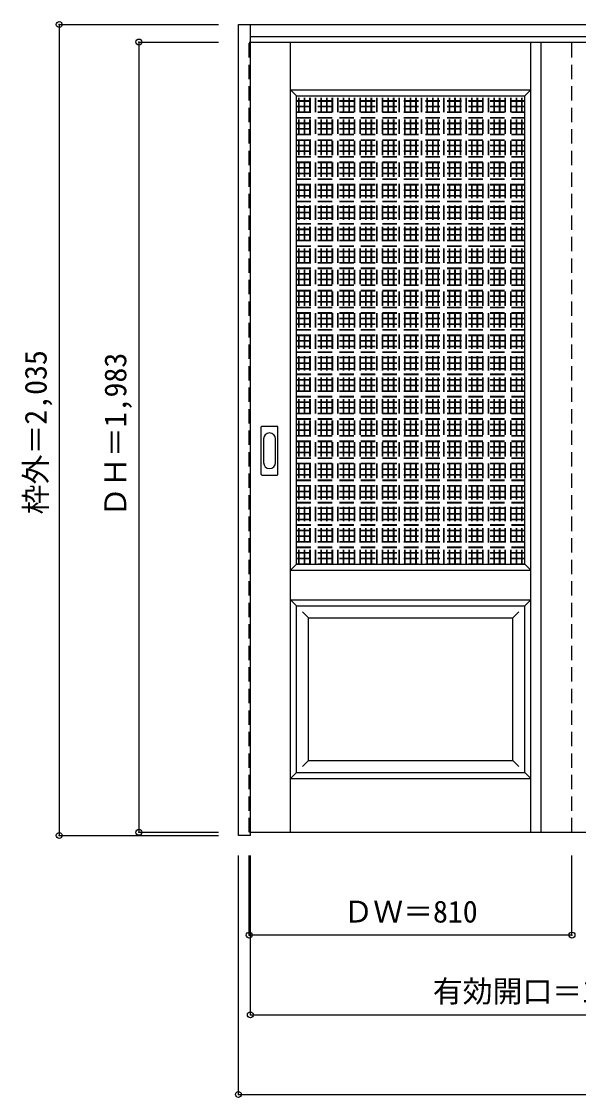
# Model space of a CAD drawing. Units: millimetres, scale not verified. Extents: x -1236 to 1664, y -1439 to 1261.
# Drawn here: x -1236 to 162, y -1439 to 1261 of the extents above; entities that cross this region are included whole.
import ezdxf
from ezdxf.enums import TextEntityAlignment as Align

# ---------------------------------------------------------------- set-up
doc = ezdxf.new("R2010")
doc.units = ezdxf.units.MM
doc.header["$LTSCALE"] = 30
doc.header["$PDMODE"] = 32
doc.header["$PDSIZE"] = 15
doc.linetypes.add('DASHED1', pattern=[1.8, 1.2, -0.6])
doc.layers.add('0-0', color=4, linetype='DASHED1')
doc.layers.add('0-1_寸法', color=7, linetype='Continuous')
doc.styles.add('ＭＳ ゴシック', font='')
doc.styles.get('ＭＳ ゴシック').set_extended_font_data('MS Gothic')

msp = doc.modelspace()

# ---------------------------------------------------------------- linework, layer by layer
at = {"layer": '0-0', "color": 3, "linetype": 'Continuous'}
for p, q in [((-691.35, 1253.98), (1656.65, 1253.98)), ((-661.35, -781.02), (-661.35, 1253.98)), ((-661.35, 1223.98), (1626.65, 1223.98)), ((-661.35, 1209.98), (877.65, 1209.98)), ((67.65, 1209.98), (67.65, -773.02)), ((-545.85, 1074.98), (27.15, 1074.98)), ((-545.85, -100.02), (-545.85, 1074.98)), ((27.15, -100.02), (27.15, 1074.98)), ((-634.35, 124.98), (-634.35, 243.98)), ((-593.85, 245.48), (-632.85, 245.48)), ((-592.35, 124.98), (-592.35, 243.98)), ((-632.85, 123.48), (-593.85, 123.48)), ((-545.85, -100.02), (27.15, -100.02)), ((-545.85, -205.02), (27.15, -205.02)), ((-545.85, -623.02), (-545.85, -205.02)), ((27.15, -623.02), (27.15, -205.02)), ((-545.85, -623.02), (27.15, -623.02))]:
    msp.add_line(p, q, dxfattribs=at)
at = {"layer": '0-0'}
for p, q in [((-664.35, 1209.98), (-661.35, 1209.98)), ((-664.35, -773.02), (-664.35, 1209.98)), ((145.65, -773.02), (145.65, 1209.98)), ((-545.85, 1062.98), (27.15, 1062.98)), ((-545.85, 1061.98), (27.15, 1061.98)), ((-539.85, -100.02), (-539.85, 1074.98)), ((-538.85, -100.02), (-538.85, 1074.98)), ((-525.85, -100.02), (-525.85, 1074.98)), ((-524.85, -100.02), (-524.85, 1074.98)), ((-511.85, -100.02), (-511.85, 1074.98)), ((-510.85, -100.02), (-510.85, 1074.98)), ((-497.85, -100.02), (-497.85, 1074.98)), ((-496.85, -100.02), (-496.85, 1074.98)), ((-483.85, -100.02), (-483.85, 1074.98)), ((-482.85, -100.02), (-482.85, 1074.98)), ((-469.85, -100.02), (-469.85, 1074.98)), ((-468.85, -100.02), (-468.85, 1074.98)), ((-455.85, -100.02), (-455.85, 1074.98)), ((-454.85, -100.02), (-454.85, 1074.98)), ((-441.85, -100.02), (-441.85, 1074.98)), ((-440.85, -100.02), (-440.85, 1074.98)), ((-427.85, -100.02), (-427.85, 1074.98)), ((-426.85, -100.02), (-426.85, 1074.98)), ((-413.85, -100.02), (-413.85, 1074.98)), ((-412.85, -100.02), (-412.85, 1074.98)), ((-399.85, -100.02), (-399.85, 1074.98)), ((-398.85, -100.02), (-398.85, 1074.98)), ((-385.85, -100.02), (-385.85, 1074.98)), ((-384.85, -100.02), (-384.85, 1074.98)), ((-371.85, -100.02), (-371.85, 1074.98)), ((-370.85, -100.02), (-370.85, 1074.98)), ((-357.85, -100.02), (-357.85, 1074.98)), ((-356.85, -100.02), (-356.85, 1074.98)), ((-343.85, -100.02), (-343.85, 1074.98)), ((-342.85, -100.02), (-342.85, 1074.98)), ((-329.85, -100.02), (-329.85, 1074.98)), ((-328.85, -100.02), (-328.85, 1074.98)), ((-315.85, -100.02), (-315.85, 1074.98)), ((-314.85, -100.02), (-314.85, 1074.98)), ((-301.85, -100.02), (-301.85, 1074.98)), ((-300.85, -100.02), (-300.85, 1074.98)), ((-287.85, -100.02), (-287.85, 1074.98)), ((-286.85, -100.02), (-286.85, 1074.98)), ((-273.85, -100.02), (-273.85, 1074.98)), ((-272.85, -100.02), (-272.85, 1074.98)), ((-259.85, -100.02), (-259.85, 1074.98)), ((-258.85, -100.02), (-258.85, 1074.98)), ((-245.85, -100.02), (-245.85, 1074.98)), ((-244.85, -100.02), (-244.85, 1074.98)), ((-231.85, -100.02), (-231.85, 1074.98)), ((-230.85, -100.02), (-230.85, 1074.98)), ((-217.85, -100.02), (-217.85, 1074.98)), ((-216.85, -100.02), (-216.85, 1074.98)), ((-203.85, -100.02), (-203.85, 1074.98)), ((-202.85, -100.02), (-202.85, 1074.98)), ((-189.85, -100.02), (-189.85, 1074.98)), ((-188.85, -100.02), (-188.85, 1074.98)), ((-175.85, -100.02), (-175.85, 1074.98)), ((-174.85, -100.02), (-174.85, 1074.98)), ((-161.85, -100.02), (-161.85, 1074.98)), ((-160.85, -100.02), (-160.85, 1074.98)), ((-147.85, -100.02), (-147.85, 1074.98)), ((-146.85, -100.02), (-146.85, 1074.98)), ((-133.85, -100.02), (-133.85, 1074.98)), ((-132.85, -100.02), (-132.85, 1074.98)), ((-119.85, -100.02), (-119.85, 1074.98)), ((-118.85, -100.02), (-118.85, 1074.98)), ((-105.85, -100.02), (-105.85, 1074.98)), ((-104.85, -100.02), (-104.85, 1074.98)), ((-91.85, -100.02), (-91.85, 1074.98)), ((-90.85, -100.02), (-90.85, 1074.98)), ((-77.85, -100.02), (-77.85, 1074.98)), ((-76.85, -100.02), (-76.85, 1074.98)), ((-63.85, -100.02), (-63.85, 1074.98)), ((-62.85, -100.02), (-62.85, 1074.98)), ((-49.85, -100.02), (-49.85, 1074.98)), ((-48.85, -100.02), (-48.85, 1074.98)), ((-35.85, -100.02), (-35.85, 1074.98)), ((-34.85, -100.02), (-34.85, 1074.98)), ((-21.85, -100.02), (-21.85, 1074.98)), ((-20.85, -100.02), (-20.85, 1074.98)), ((-7.85, -100.02), (-7.85, 1074.98)), ((-6.85, -100.02), (-6.85, 1074.98)), ((6.15, -100.02), (6.15, 1074.98)), ((7.15, -100.02), (7.15, 1074.98)), ((20.15, -100.02), (20.15, 1074.98)), ((21.15, -100.02), (21.15, 1074.98)), ((-545.85, 1048.98), (27.15, 1048.98)), ((-545.85, 1047.98), (27.15, 1047.98)), ((-545.85, 1034.98), (27.15, 1034.98)), ((-545.85, 1033.98), (27.15, 1033.98)), ((-545.85, 1020.98), (27.15, 1020.98)), ((-545.85, 1019.98), (27.15, 1019.98)), ((-545.85, 1006.98), (27.15, 1006.98)), ((-545.85, 1005.98), (27.15, 1005.98)), ((-545.85, 992.98), (27.15, 992.98)), ((-545.85, 991.98), (27.15, 991.98)), ((-545.85, 978.98), (27.15, 978.98)), ((-545.85, 977.98), (27.15, 977.98)), ((-545.85, 964.98), (27.15, 964.98)), ((-545.85, 963.98), (27.15, 963.98)), ((-545.85, 950.98), (27.15, 950.98)), ((-545.85, 949.98), (27.15, 949.98)), ((-545.85, 936.98), (27.15, 936.98)), ((-545.85, 935.98), (27.15, 935.98)), ((-545.85, 922.98), (27.15, 922.98)), ((-545.85, 921.98), (27.15, 921.98)), ((-545.85, 908.98), (27.15, 908.98)), ((-545.85, 907.98), (27.15, 907.98)), ((-545.85, 894.98), (27.15, 894.98)), ((-545.85, 893.98), (27.15, 893.98)), ((-545.85, 880.98), (27.15, 880.98)), ((-545.85, 879.98), (27.15, 879.98)), ((-545.85, 866.98), (27.15, 866.98)), ((-545.85, 865.98), (27.15, 865.98)), ((-545.85, 852.98), (27.15, 852.98)), ((-545.85, 851.98), (27.15, 851.98)), ((-545.85, 838.98), (27.15, 838.98)), ((-545.85, 837.98), (27.15, 837.98)), ((-545.85, 824.98), (27.15, 824.98)), ((-545.85, 823.98), (27.15, 823.98)), ((-545.85, 810.98), (27.15, 810.98)), ((-545.85, 809.98), (27.15, 809.98)), ((-545.85, 796.98), (27.15, 796.98)), ((-545.85, 795.98), (27.15, 795.98)), ((-545.85, 782.98), (27.15, 782.98)), ((-545.85, 781.98), (27.15, 781.98)), ((-545.85, 768.98), (27.15, 768.98)), ((-545.85, 767.98), (27.15, 767.98)), ((-545.85, 754.98), (27.15, 754.98)), ((-545.85, 753.98), (27.15, 753.98)), ((-545.85, 740.98), (27.15, 740.98)), ((-545.85, 739.98), (27.15, 739.98)), ((-545.85, 726.98), (27.15, 726.98)), ((-545.85, 725.98), (27.15, 725.98)), ((-545.85, 712.98), (27.15, 712.98)), ((-545.85, 711.98), (27.15, 711.98)), ((-545.85, 698.98), (27.15, 698.98)), ((-545.85, 697.98), (27.15, 697.98)), ((-545.85, 684.98), (27.15, 684.98)), ((-545.85, 683.98), (27.15, 683.98)), ((-545.85, 670.98), (27.15, 670.98)), ((-545.85, 669.98), (27.15, 669.98)), ((-545.85, 656.98), (27.15, 656.98)), ((-545.85, 655.98), (27.15, 655.98)), ((-545.85, 642.98), (27.15, 642.98)), ((-545.85, 641.98), (27.15, 641.98)), ((-545.85, 628.98), (27.15, 628.98)), ((-545.85, 627.98), (27.15, 627.98)), ((-545.85, 614.98), (27.15, 614.98)), ((-545.85, 613.98), (27.15, 613.98)), ((-545.85, 600.98), (27.15, 600.98)), ((-545.85, 599.98), (27.15, 599.98)), ((-545.85, 586.98), (27.15, 586.98)), ((-545.85, 585.98), (27.15, 585.98)), ((-545.85, 572.98), (27.15, 572.98)), ((-545.85, 571.98), (27.15, 571.98)), ((-545.85, 558.98), (27.15, 558.98)), ((-545.85, 557.98), (27.15, 557.98)), ((-545.85, 544.98), (27.15, 544.98)), ((-545.85, 543.98), (27.15, 543.98)), ((-545.85, 530.98), (27.15, 530.98)), ((-545.85, 529.98), (27.15, 529.98)), ((-545.85, 516.98), (27.15, 516.98)), ((-545.85, 515.98), (27.15, 515.98)), ((-545.85, 502.98), (27.15, 502.98)), ((-545.85, 501.98), (27.15, 501.98)), ((-545.85, 488.98), (27.15, 488.98)), ((-545.85, 487.98), (27.15, 487.98)), ((-545.85, 474.98), (27.15, 474.98)), ((-545.85, 473.98), (27.15, 473.98)), ((-545.85, 460.98), (27.15, 460.98)), ((-545.85, 459.98), (27.15, 459.98)), ((-545.85, 446.98), (27.15, 446.98)), ((-545.85, 445.98), (27.15, 445.98)), ((-545.85, 432.98), (27.15, 432.98)), ((-545.85, 431.98), (27.15, 431.98)), ((-545.85, 418.98), (27.15, 418.98)), ((-545.85, 417.98), (27.15, 417.98)), ((-545.85, 404.98), (27.15, 404.98)), ((-545.85, 403.98), (27.15, 403.98)), ((-545.85, 390.98), (27.15, 390.98)), ((-545.85, 389.98), (27.15, 389.98)), ((-545.85, 376.98), (27.15, 376.98)), ((-545.85, 375.98), (27.15, 375.98)), ((-545.85, 362.98), (27.15, 362.98)), ((-545.85, 361.98), (27.15, 361.98)), ((-545.85, 348.98), (27.15, 348.98)), ((-545.85, 347.98), (27.15, 347.98)), ((-545.85, 334.98), (27.15, 334.98)), ((-545.85, 333.98), (27.15, 333.98)), ((-545.85, 320.98), (27.15, 320.98)), ((-545.85, 319.98), (27.15, 319.98)), ((-545.85, 306.98), (27.15, 306.98)), ((-545.85, 305.98), (27.15, 305.98)), ((-545.85, 292.98), (27.15, 292.98)), ((-545.85, 291.98), (27.15, 291.98)), ((-545.85, 278.98), (27.15, 278.98)), ((-545.85, 277.98), (27.15, 277.98)), ((-545.85, 264.98), (27.15, 264.98)), ((-545.85, 263.98), (27.15, 263.98)), ((-545.85, 250.98), (27.15, 250.98)), ((-545.85, 249.98), (27.15, 249.98)), ((-545.85, 236.98), (27.15, 236.98)), ((-545.85, 235.98), (27.15, 235.98)), ((-545.85, 222.98), (27.15, 222.98)), ((-545.85, 221.98), (27.15, 221.98)), ((-545.85, 208.98), (27.15, 208.98)), ((-545.85, 207.98), (27.15, 207.98)), ((-545.85, 194.98), (27.15, 194.98)), ((-545.85, 193.98), (27.15, 193.98)), ((-545.85, 180.98), (27.15, 180.98)), ((-545.85, 179.98), (27.15, 179.98)), ((-545.85, 166.98), (27.15, 166.98)), ((-545.85, 165.98), (27.15, 165.98)), ((-545.85, 152.98), (27.15, 152.98)), ((-545.85, 151.98), (27.15, 151.98)), ((-545.85, 138.98), (27.15, 138.98)), ((-545.85, 137.98), (27.15, 137.98)), ((-545.85, 124.98), (27.15, 124.98)), ((-545.85, 123.98), (27.15, 123.98)), ((-545.85, 110.98), (27.15, 110.98)), ((-545.85, 109.98), (27.15, 109.98)), ((-545.85, 96.98), (27.15, 96.98)), ((-545.85, 95.98), (27.15, 95.98)), ((-545.85, 82.98), (27.15, 82.98)), ((-545.85, 81.98), (27.15, 81.98)), ((-545.85, 68.98), (27.15, 68.98)), ((-545.85, 67.98), (27.15, 67.98)), ((-545.85, 54.98), (27.15, 54.98)), ((-545.85, 53.98), (27.15, 53.98)), ((-545.85, 40.98), (27.15, 40.98)), ((-545.85, 39.98), (27.15, 39.98)), ((-545.85, 26.98), (27.15, 26.98)), ((-545.85, 25.98), (27.15, 25.98)), ((-545.85, 12.98), (27.15, 12.98)), ((-545.85, 11.98), (27.15, 11.98)), ((-545.85, -1.02), (27.15, -1.02)), ((-545.85, -2.02), (27.15, -2.02)), ((-545.85, -15.02), (27.15, -15.02)), ((-545.85, -16.02), (27.15, -16.02)), ((-545.85, -29.02), (27.15, -29.02)), ((-545.85, -30.02), (27.15, -30.02)), ((-545.85, -43.02), (27.15, -43.02)), ((-545.85, -44.02), (27.15, -44.02)), ((-545.85, -57.02), (27.15, -57.02)), ((-545.85, -58.02), (27.15, -58.02)), ((-545.85, -71.02), (27.15, -71.02)), ((-545.85, -72.02), (27.15, -72.02)), ((-545.85, -85.02), (27.15, -85.02)), ((-545.85, -86.02), (27.15, -86.02)), ((-545.85, -99.02), (27.15, -99.02)), ((-661.35, -773.02), (-664.35, -773.02))]:
    msp.add_line(p, q, dxfattribs=at)
at = {"layer": '0-0', "color": 7, "linetype": 'Continuous'}
for p, q in [((-560.85, -773.02), (-560.85, 1209.98)), ((42.15, -773.02), (42.15, 1209.98)), ((-560.85, 1089.98), (-545.85, 1074.98)), ((-560.85, 1089.98), (42.15, 1089.98)), ((42.15, 1089.98), (27.15, 1074.98)), ((-628.35, 214.08), (-628.35, 154.88)), ((-598.35, 154.88), (-598.35, 214.08)), ((-545.85, -100.02), (-560.85, -115.02)), ((27.15, -100.02), (42.15, -115.02)), ((-560.85, -115.02), (42.15, -115.02)), ((-560.85, -190.02), (-545.85, -205.02)), ((-560.85, -190.02), (42.15, -190.02)), ((42.15, -190.02), (27.15, -205.02)), ((-530.85, -220.02), (-515.85, -235.02)), ((-515.85, -593.02), (-515.85, -235.02)), ((-515.85, -235.02), (-2.85, -235.02)), ((12.15, -220.02), (-2.85, -235.02)), ((-2.85, -593.02), (-2.85, -235.02)), ((-515.85, -593.02), (-530.85, -608.02)), ((-515.85, -593.02), (-2.85, -593.02)), ((-2.85, -593.02), (12.15, -608.02)), ((-545.85, -623.02), (-560.85, -638.02)), ((-560.85, -638.02), (42.15, -638.02)), ((27.15, -623.02), (42.15, -638.02))]:
    msp.add_line(p, q, dxfattribs=at)
at = {"layer": '0-0', "color": 3, "linetype": 'Continuous'}
for points in [[(-661.35, -781.02), (-691.35, -781.02), (-691.35, 1253.98)], [(-661.35, -773.02), (877.65, -773.02), (877.65, 1209.98)]]:
    msp.add_lwpolyline(points, dxfattribs=at)
for centre, start, end in [((-632.85, 243.98), 90, 180), ((-593.85, 243.98), 0, 90), ((-632.85, 124.98), 180, 270), ((-593.85, 124.98), 270, 0)]:
    msp.add_arc(centre, 1.5, start, end, dxfattribs=at)
at = {"layer": '0-0', "color": 7, "linetype": 'Continuous'}
for centre, start, end in [((-613.35, 214.08), 0, 180), ((-613.35, 154.88), 180, 0)]:
    msp.add_arc(centre, 15, start, end, dxfattribs=at)
at = {"layer": '0-1_寸法', "color": 4}
for p, q in [((-1141.35, 1253.98), (-741.35, 1253.98)), ((-1141.35, 1253.98), (-1141.35, -781.02)), ((-941.35, 1209.98), (-941.35, -773.02)), ((-941.35, 1209.98), (-741.35, 1209.98)), ((-1141.35, -781.02), (-741.35, -781.02)), ((-941.35, -773.02), (-741.35, -773.02)), ((-691.35, -1431.02), (-691.35, -831.02)), ((-664.35, -1031.02), (-664.35, -831.02)), ((-661.35, -1231.02), (-661.35, -831.02)), ((145.65, -1031.02), (145.65, -831.02)), ((145.65, -1031.02), (-664.35, -1031.02)), ((-661.35, -1231.02), (816.65, -1231.02)), ((-691.35, -1431.02), (1656.65, -1431.02))]:
    msp.add_line(p, q, dxfattribs=at)
at = {"layer": '0-1_寸法'}
for p in [(-1141.35, 1253.98), (-941.35, 1209.98), (-1141.35, -781.02), (-941.35, -773.02), (-664.35, -1031.02), (145.65, -1031.02), (-661.35, -1231.02), (-691.35, -1431.02)]:
    msp.add_point(p, dxfattribs=at)

# ---------------------------------------------------------------- texts
at = {"layer": '0-1_寸法', "style": 'ＭＳ ゴシック'}
for s, p in [('枠外＝2,035', (-1156.35, 24.73)), ('ＤＨ＝1,983', (-956.35, 18.23))]:
    msp.add_text(s, height=54.99, rotation=90, dxfattribs=at).set_placement(p, align=Align.BOTTOM_LEFT)
for s, p in [('ＤＷ＝810', (-428.1, -1016.02)), ('有効開口＝1,478', (-203.6, -1216.02))]:
    msp.add_text(s, height=54.99, dxfattribs=at).set_placement(p, align=Align.BOTTOM_LEFT)

doc.saveas('drawing.dxf')
